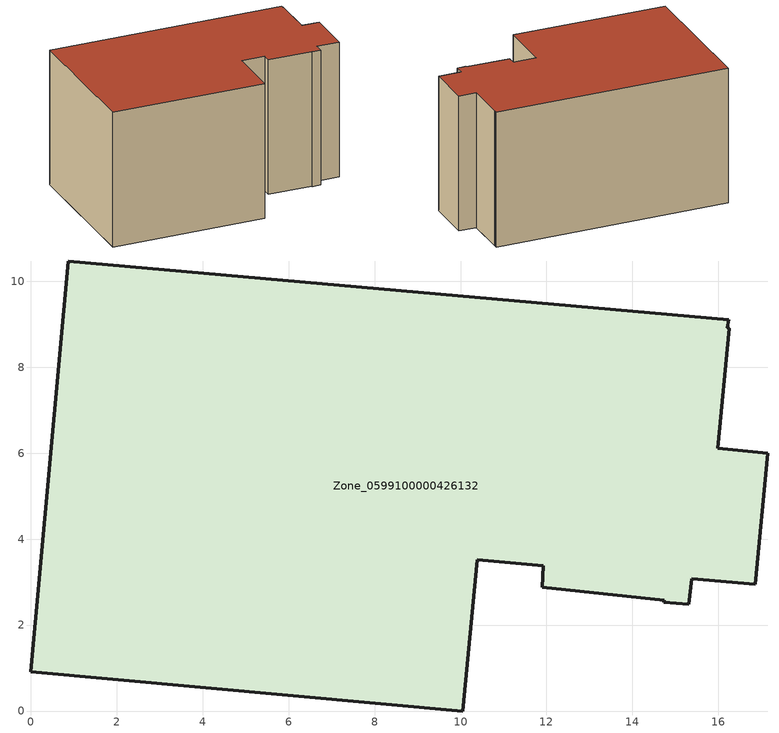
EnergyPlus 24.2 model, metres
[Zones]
Zone_0599100000426132
 floor ground (C_G): 10.39,3.52 10.05,0 0,0.91 0.87,10.47 16.25,9.11 16.2,8.91 16.25,8.91 15.99,6.11 17.15,6 16.86,2.96 15.38,3.08 15.31,2.48 14.73,2.53 14.74,2.58 11.9,2.87 11.93,3.38 z0
 wall outside (C_F): 16.25,9.11 0.87,10.47 0,0.91 10.05,0 10.39,3.52 11.93,3.38 11.9,2.87 14.74,2.58 14.73,2.53 15.31,2.48 15.38,3.08 16.86,2.96 17.15,6 15.99,6.11 16.25,8.91 16.2,8.91 16.25,9.11 z0:9.09
 roof outside (C_R): 16.2,8.91 16.25,9.11 0.87,10.47 0,0.91 10.05,0 10.39,3.52 11.93,3.38 11.9,2.87 14.74,2.58 14.73,2.53 15.31,2.48 15.38,3.08 16.86,2.96 17.15,6 15.99,6.11 16.25,8.91 z9.09
[BUILDING]
Pand.0599100000426132: North Axis=0; Terrain=City; Loads Convergence Tolerance Value=0.04; Temperature Convergence Tolerance Value=0.4; Solar Distribution=FullExterior; Maximum Number of Warmup Days=25; Minimum Number of Warmup Days=1
[Site:Location]
Rotterdam.The.Hague.AP_ZH_NLD Design_Conditions: Latitude=51.96; Longitude=4.45; Time Zone=1; Elevation=-4.5
[SITE:GROUNDTEMPERATURE:BUILDINGSURFACE]
18, 18, 18, 18, 18, 18, 18, 18, 18, 18, 18, 18
[MATERIAL] Thermal Absorptance=0.9; Solar Absorptance=0.7; Visible Absorptance=0.7
Name | Roughness | Thickness | Conductivity | Density | Specific Heat
G.D.2006-2014 | MediumSmooth | 0.15 | 0.06 | 540 | 1210
F.D.2006-2014 | Rough | 0.3 | 0.12 | 1920 | 840
R.D.2006-2014 | MediumRough | 0.2 | 0.08 | 1500 | 1000
[CONSTRUCTION]
C_G: G.D.2006-2014
C_F: F.D.2006-2014
C_R: R.D.2006-2014
[ZONE]
Zone_0599100000426132: Type=1; Multiplier=1; Ceiling Height=Autocalculate; Volume=Autocalculate; Floor Area=autocalculate; Part of Total Floor Area=Yes
[ZONEINFILTRATION:DESIGNFLOWRATE]
Infil_Zone_0599100000426132: Zone or ZoneList or Space or SpaceList=Zone_0599100000426132; Schedule=AlwaysOn; Design Flow Rate Calculation Method=Flow/Area; Flow Rate per Floor Area=0.0021; Constant Term Coefficient=1; Temperature Term Coefficient=0; Velocity Term Coefficient=0; Velocity Squared Term Coefficient=0
[HVACTEMPLATE:ZONE:IDEALLOADSAIRSYSTEM]
Zone_0599100000426132: Maximum Heating Supply Air Temperature=50; Minimum Cooling Supply Air Temperature=13; Maximum Heating Supply Air Humidity Ratio=0.0156; Minimum Cooling Supply Air Humidity Ratio=0.0077; Heating Limit=NoLimit; Cooling Limit=NoLimit; Dehumidification Control Type=ConstantSensibleHeatRatio; Cooling Sensible Heat Ratio=0.7; Dehumidification Setpoint=60; Humidification Control Type=None; Humidification Setpoint=30; Outdoor Air Method=None; Outdoor Air Flow Rate per Person=0.00944; Outdoor Air Flow Rate per Zone Floor Area=0; Outdoor Air Flow Rate per Zone=0; Demand Controlled Ventilation Type=None; Outdoor Air Economizer Type=NoEconomizer; Heat Recovery Type=None; Sensible Heat Recovery Effectiveness=0.7; Latent Heat Recovery Effectiveness=0.65
[ZONECONTROL:THERMOSTAT]
ThermostatControl_Zone_0599100000426132: Zone or ZoneList=Zone_0599100000426132; Control Type Schedule=DualSetpointControlType; Control 1=Thermostat_Zone_0599100000426132; Temperature Difference Between Cutout And Setpoint=0
[THERMOSTATSETPOINT:DUALSETPOINT]
Thermostat_Zone_0599100000426132: Heating Setpoint Temperature Schedule=HeatingSetpoint_Zone_0599100000426132; Cooling Setpoint Temperature Schedule=CoolingSetpoint_Zone_0599100000426132
[SCHEDULE:COMPACT]
HeatingSetpoint_Zone_0599100000426132: Through: 12/31, For: AllDays, Until: 24:00, 21
CoolingSetpoint_Zone_0599100000426132: Through: 12/31, For: AllDays, Until: 24:00, 24
DualSetpointControlType: Through: 12/31, For: AllDays, Until: 24:00, 4
AlwaysOn: Through: 12/31, For: AllDays, Until: 24:00, 1
